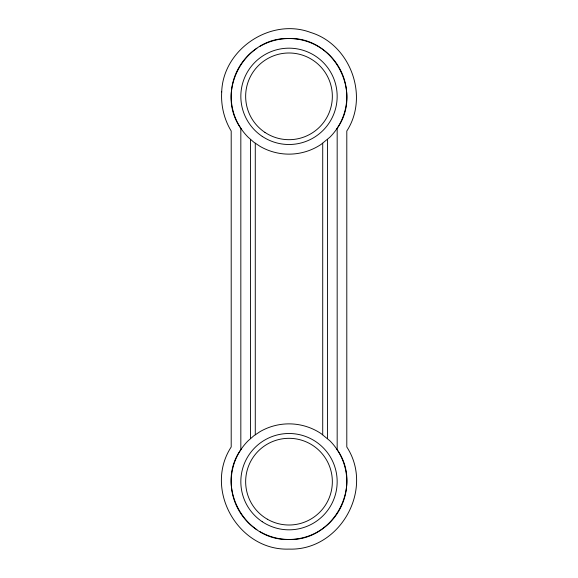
<?xml version="1.0" encoding="UTF-8"?>
<svg xmlns="http://www.w3.org/2000/svg" width="578" height="578" viewBox="0 0 578 578"><rect width="100%" height="100%" fill="white"/><g stroke="black" fill="none" stroke-linecap="round" stroke-linejoin="round"><path stroke-width="0.87" d="M337.061 128.446C363.287 92.177 333.73 36.884 289 38.538C244.27 36.884 214.713 92.177 240.939 128.446M240.939 449.554C214.713 485.823 244.27 541.116 289 539.462C333.73 541.116 363.287 485.823 337.061 449.554M337.169 128.273L337.169 449.727M327.531 139.399L327.531 438.601M322.719 143.243L322.719 434.757M255.281 143.243L255.281 434.757M250.469 139.399L250.469 438.601M240.831 128.273L240.831 449.727M260.1 531.717A57.8 57.8 0 0 0 329.872 440.79L321.108 433.608A57.8 57.8 0 0 0 260.1 431.607L253.814 435.805L248.128 440.79A57.8 57.8 0 0 0 256.892 529.723M260.1 46.283A57.8 57.8 0 0 1 329.872 137.21L321.108 144.392A57.8 57.8 0 0 1 260.1 146.393L253.814 142.195L248.128 137.21A57.8 57.8 0 0 1 256.892 48.277M221.706 91.924C220.839 105.521 224.134 119.371 231.2 131.025L231.2 446.975C203.449 489.515 238.266 550.942 289 549.1C339.734 550.942 374.551 489.515 346.8 446.975L346.8 131.025C369.349 96.244 350.333 44.484 310.675 32.476C270.728 17.333 223.007 49.217 221.706 91.924M267.325 519.203A43.35 43.35 0 0 0 332.35 481.662A43.35 43.35 0 0 0 267.325 444.121A43.35 43.35 0 0 0 267.325 519.203M262.239 521.71A48.169 48.169 0 0 0 337.061 484.812A48.169 48.169 0 0 0 267.693 438.464A48.169 48.169 0 0 0 262.239 521.71M264.919 132.384A43.35 43.35 0 0 0 332.256 99.17A43.35 43.35 0 0 0 269.825 57.46A43.35 43.35 0 0 0 264.919 132.384M262.239 136.386A48.169 48.169 0 0 0 337.061 99.488A48.169 48.169 0 0 0 267.693 53.14A48.169 48.169 0 0 0 262.239 136.386"/></g></svg>
